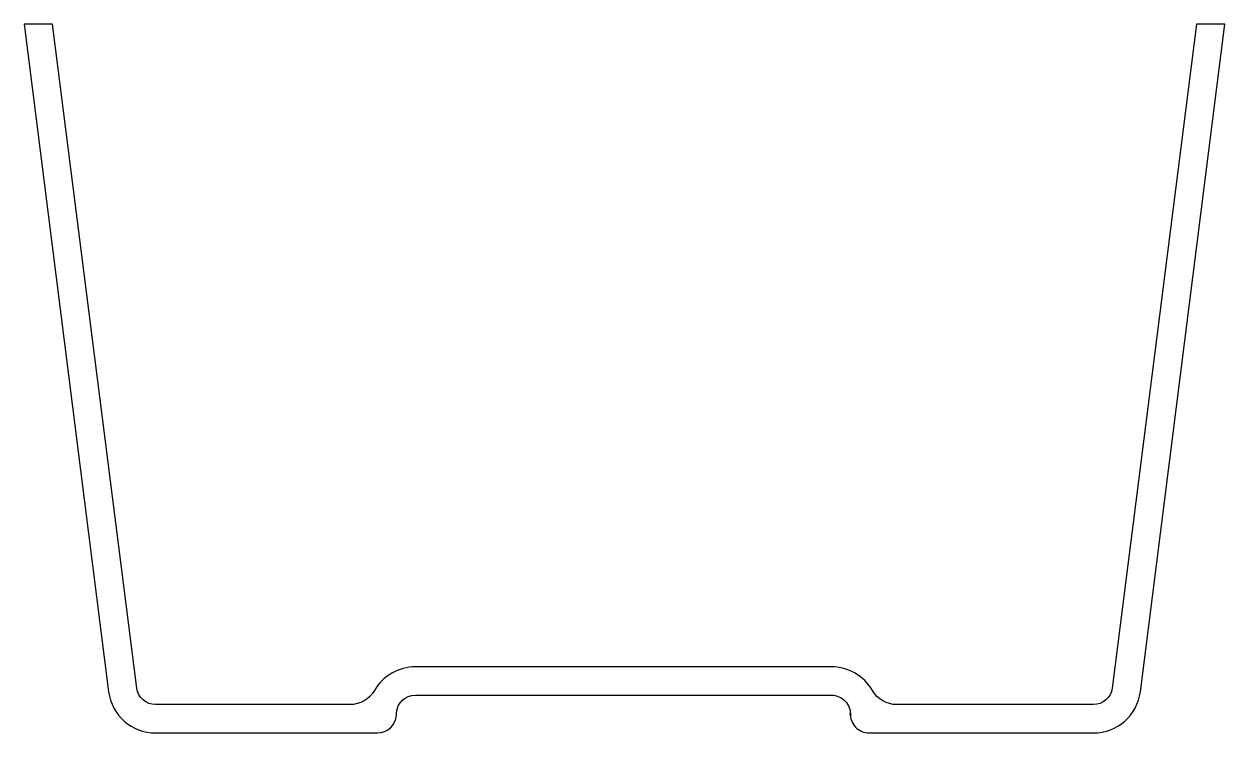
# Model space of a CAD drawing. Header units: millimetres. Extents: x -78 to 49, y -8 to 67.
import ezdxf

# ---------------------------------------------------------------- set-up
doc = ezdxf.new("R2010")
doc.units = ezdxf.units.MM
doc.layers.get('0').update_dxf_attribs({"linetype": 'CONTINUOUS'})

msp = doc.modelspace()

# ---------------------------------------------------------------- linework, layer by layer
msp.add_lwpolyline([(34.94, -7.7, 0.377774), (39.9, -3.33), (48.85, 67.3), (45.83, 67.3), (36.93, -2.95, -0.377774), (34.94, -4.7), (14.16, -4.7, -0.267949), (11.56, -3.2, 0.267949), (7.23, -0.7), (-36.76, -0.7, 0.267949), (-41.09, -3.2, -0.267949), (-43.69, -4.7), (-64.24, -4.7, -0.377774), (-66.23, -2.95), (-75.13, 67.3), (-78.15, 67.3), (-69.2, -3.33, 0.377774), (-64.24, -7.7), (-40.77, -7.7, 0.397444), (-38.77, -5.81), (-38.76, -5.58, -0.397444), (-36.76, -3.7), (7.23, -3.7, -0.431184), (9.23, -5.81), (9.24, -5.58, 0.431184), (11.24, -7.7)], format="xyb", close=True)

doc.saveas('drawing.dxf')
